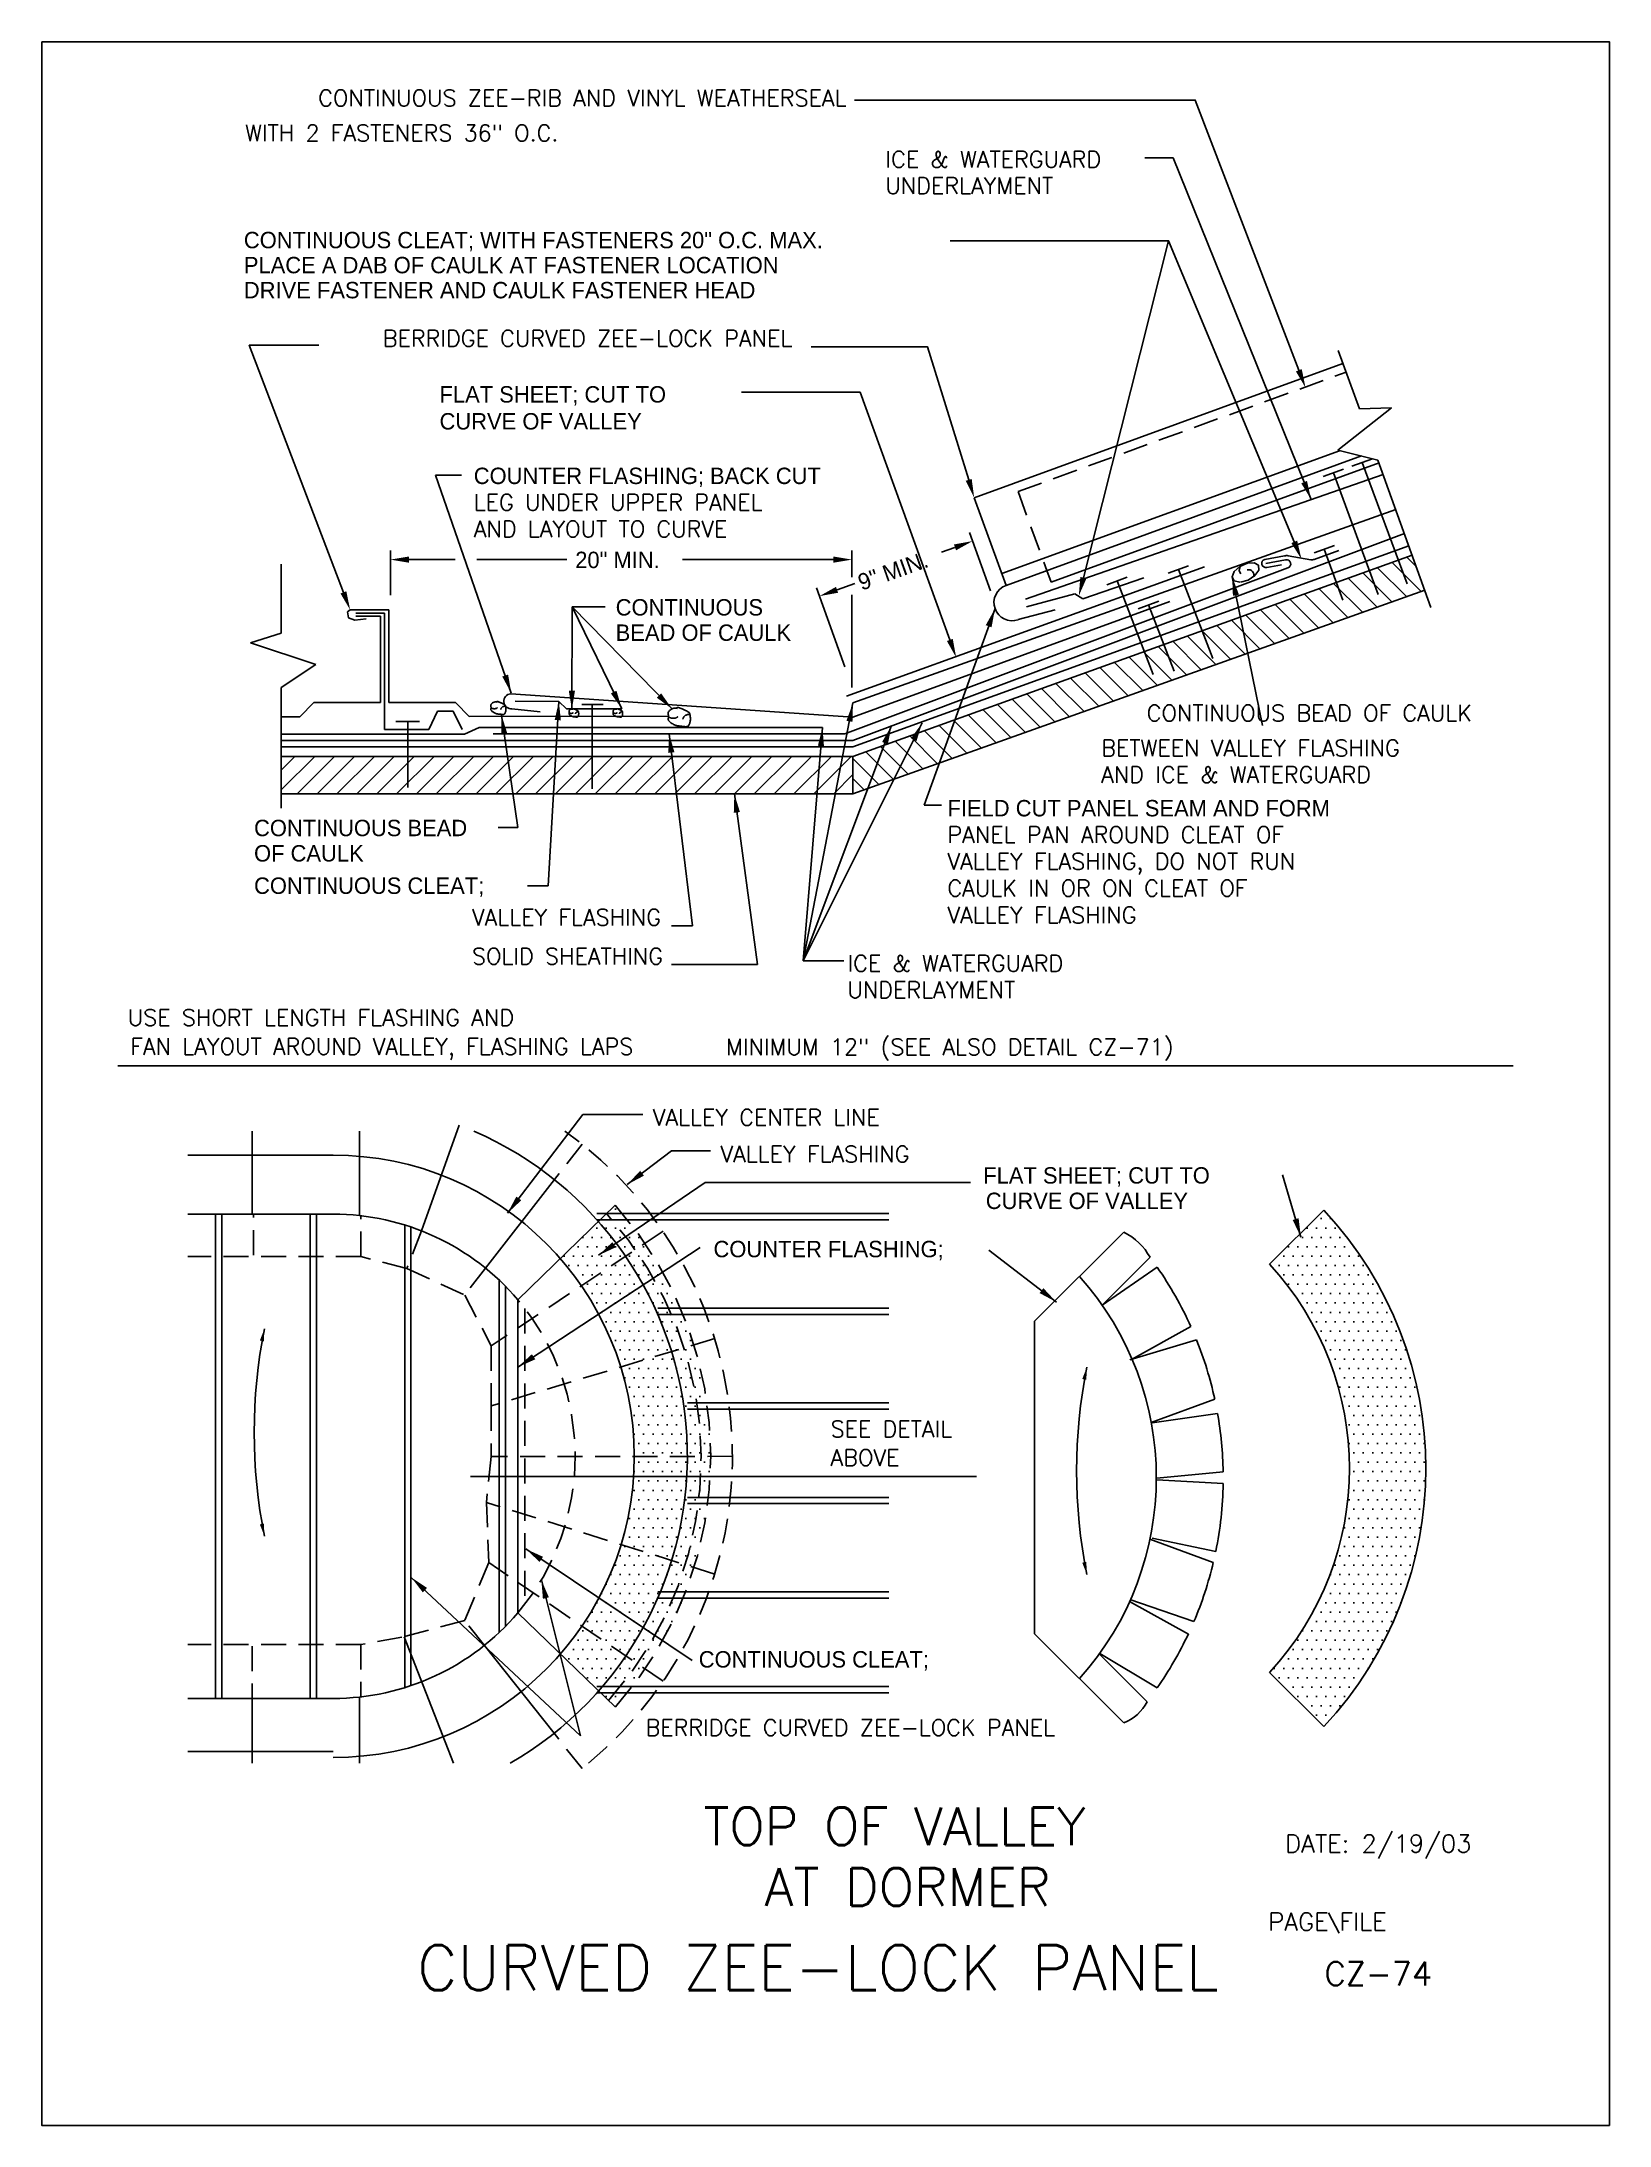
# Model space of a CAD drawing. Extents: x 1.8 to 33.1, y 1.9 to 43.6.
import ezdxf
from ezdxf.enums import TextEntityAlignment as Align

# ---------------------------------------------------------------- set-up
doc = ezdxf.new("R2010")
doc.units = 0
doc.header["$MEASUREMENT"] = 0
doc.linetypes.add('HIDDENX2', pattern=[0.75, 0.5, -0.25])
doc.layers.get('0').update_dxf_attribs({"linetype": 'CONTINUOUS'})
doc.layers.get('DEFPOINTS').update_dxf_attribs({"linetype": 'CONTINUOUS'})
for name, color, linetype in [('BORDER', 7, 'CONTINUOUS'), ('CMP-FLSH', 7, 'CONTINUOUS'), ('DIM-TXT', 7, 'CONTINUOUS'), ('STRCTR', 7, 'CONTINUOUS')]:
    doc.layers.add(name, color=color, linetype=linetype)
doc.styles.add('ROMANS', font='romans', dxfattribs={"height": 0.375})
doc.dimstyles.get("Standard").update_dxf_attribs({"dimtxt": 0.18, "dimasz": 0.18, "dimexe": 0.18, "dimexo": 0.0625, "dimgap": 0.09, "dimtad": 0, "dimtih": 1, "dimtoh": 1, "dimdec": 4, "dimzin": 0, "dimtxsty": 'STANDARD', "dimcen": 0.09, "dimazin": 3, "dimtfac": 1, "dimtdec": 4, "dimtofl": 0, "dimtmove": 0, "dimatfit": 3, "dimtolj": 1, "dimtzin": 0})

msp = doc.modelspace()

# ---------------------------------------------------------------- hatches: boundary and pattern name
h = msp.add_hatch()
h.set_pattern_fill('ANSI31', color=4, scale=2.25, angle=90, style=0)
h.set_pattern_definition([(135, (0.8584, 0.27797), (-0.1988738, -0.1988738), [])])
h.paths.add_polyline_path([(20.089, 30.07), (19.838, 29.338), (20.159, 29.338), (29.446, 32.646), (29.195, 33.344)])
h.paths.add_polyline_path([(18.001, 29.319), (18.001, 28.569), (20.159, 29.338), (19.838, 29.338), (20.089, 30.07)])
h = msp.add_hatch()
h.set_pattern_fill('ANSI31', color=4, scale=2.25, style=0)
h.set_pattern_definition([(45, (0.8584, 0.27797), (-0.1988738, 0.1988738), [])])
h.paths.add_polyline_path([(18.001, 28.569), (18.001, 29.319), (9.087, 29.319), (9.087, 28.569)])
h.paths.add_polyline_path([(9.087, 28.569), (9.087, 29.319), (6.556, 29.319), (6.556, 28.569)])
at = {"linetype": 'HIDDENX2'}
h = msp.add_hatch(dxfattribs=at)
h.set_pattern_fill('DOTS', color=3, scale=3, style=0)
h.set_pattern_definition([(0, (-30.15798, -7.68254), (0.09375, 0.1875), [0, -0.1875])])
h.paths.add_polyline_path([(13.351, 17.1), (14.37, 17.407, 0.07509), (13.448, 19.314), (12.563, 18.725, -0.075325)])
h.paths.add_polyline_path([(13.623, 15.309), (14.686, 15.31, 0.07518), (14.37, 17.407), (13.351, 17.1, -0.075555)])
h.paths.add_polyline_path([(13.358, 13.544), (14.373, 13.225, 0.074747), (14.686, 15.31), (13.623, 15.309, -0.074446)])
h.paths.add_polyline_path([(14.373, 13.225), (13.358, 13.544, -0.075387), (12.575, 11.915), (13.454, 11.316, 0.075114)])
h.paths.add_polyline_path([(12.912, 10.619, 0.031159), (13.454, 11.316), (12.575, 11.915, -0.029128), (12.146, 11.359)])
h.paths.add_polyline_path([(12.142, 19.267, -0.028501), (12.563, 18.725), (13.448, 19.314, 0.031233), (12.904, 20.012)])
h.paths.add_polyline_path([(13.448, 19.314), (13.645, 19.445, 0.026193), (13.177, 20.044), (12.937, 20.044), (12.904, 20.012, -0.031233)])
h.paths.add_polyline_path([(13.645, 19.445), (13.837, 19.573, 0.019428), (13.487, 20.044), (13.177, 20.044, -0.026193)])
h.paths.add_polyline_path([(13.238, 20.339), (13.065, 20.169), (13.385, 20.169, 0.007403)])
h.paths.add_polyline_path([(14.093, 18.151), (14.368, 18.151, 0.051127), (13.645, 19.445), (13.448, 19.314, -0.046976)])
h.paths.add_polyline_path([(14.313, 18.276), (14.547, 18.276, 0.049019), (13.837, 19.573), (13.645, 19.445, -0.046413)])
h.paths.add_polyline_path([(14.368, 18.151), (14.093, 18.151, -0.028015), (14.37, 17.407), (14.619, 17.482, 0.024594)])
h.paths.add_polyline_path([(14.599, 18.151), (14.368, 18.151, -0.024594), (14.619, 17.482), (14.817, 17.541, 0.021413)])
h.paths.add_polyline_path([(14.619, 17.482), (14.37, 17.407, -0.07518), (14.686, 15.31), (14.962, 15.31, 0.076071)])
h.paths.add_polyline_path([(14.817, 17.541), (14.619, 17.482, -0.038906), (14.877, 16.383), (15.077, 16.383, 0.039347)])
h.paths.add_polyline_path([(15.094, 16.258), (14.895, 16.258, -0.032704), (14.962, 15.31), (15.153, 15.31, 0.03142)])
h.paths.add_polyline_path([(14.962, 15.31), (14.686, 15.31, -0.074747), (14.373, 13.225), (14.643, 13.14, 0.075893)])
h.paths.add_polyline_path([(15.153, 15.31), (14.962, 15.31, -0.028307), (14.92, 14.489), (15.108, 14.489, 0.027225)])
h.paths.add_polyline_path([(15.094, 14.364), (14.906, 14.364, -0.043145), (14.643, 13.14), (14.818, 13.085, 0.043358)])
h.paths.add_polyline_path([(14.146, 12.596), (14.451, 12.596, 0.019858), (14.643, 13.14), (14.373, 13.225, -0.023592)])
h.paths.add_polyline_path([(14.451, 12.596), (14.649, 12.596, 0.017133), (14.818, 13.085), (14.643, 13.14, -0.019858)])
h.paths.add_polyline_path([(14.401, 12.471), (14.093, 12.471, -0.04663), (13.454, 11.316), (13.685, 11.158, 0.05156)])
h.paths.add_polyline_path([(13.685, 11.158), (13.84, 11.053, 0.053352), (14.599, 12.471), (14.401, 12.471, -0.05156)])
h.paths.add_polyline_path([(12.985, 10.702), (13.345, 10.702, 0.019569), (13.685, 11.158), (13.454, 11.316, -0.02725)])
h.paths.add_polyline_path([(13.84, 11.053), (13.685, 11.158, -0.019569), (13.345, 10.702), (13.586, 10.702, 0.014324)])
h.paths.add_polyline_path([(13.111, 10.427), (13.248, 10.294, 0.012277), (13.487, 10.577), (13.242, 10.577, -0.006876)])
h.paths.add_polyline_path([(12.955, 10.577), (13.111, 10.427, 0.006876), (13.242, 10.577)])
h = msp.add_hatch(dxfattribs=at)
h.set_pattern_fill('DOTS', color=3, scale=3, style=0)
h.set_pattern_definition([(0, (-27.18999, -7.68254), (0.09375, 0.1875), [0, -0.1875])])
h.paths.add_polyline_path([(27.426, 20.237), (26.34, 19.156, -0.390691), (26.34, 10.983), (27.426, 9.903, 0.395172)])

# ---------------------------------------------------------------- linework, layer by layer
at = {"color": 3, "linetype": 'CONTINUOUS'}
for p, q in [((18.145, 36.606), (15.772, 36.606)), ((19.939, 31.649), (18.145, 36.606)), ((12.377, 32.313), (13.037, 32.313)), ((22.987, 18.335), (23.947, 19.294)), ((22.987, 18.335), (24.091, 19.094)), ((23.541, 17.239), (24.876, 17.643)), ((23.578, 17.25), (24.763, 17.907)), ((23.97, 15.99), (25.242, 16.458)), ((23.991, 15.98), (25.299, 16.17)), ((10.343, 14.907), (20.474, 14.907)), ((24.081, 14.872), (25.411, 14.999)), ((24.081, 14.842), (25.411, 14.767)), ((23.945, 13.654), (25.214, 13.187)), ((23.991, 13.673), (25.263, 13.409)), ((23.539, 12.407), (24.714, 11.755)), ((23.541, 12.445), (24.825, 12.002)), ((22.931, 11.356), (23.889, 10.399)), ((22.941, 11.366), (24.092, 10.677))]:
    msp.add_line(p, q, dxfattribs=at)
at = {"color": 3, "linetype": 'BYBLOCK'}
for p, q in [((20.753, 32.634), (20.335, 33.798)), ((8.74, 32.543), (8.74, 33.437)), ((17.981, 32.906), (17.981, 33.437)), ((20.043, 33.501), (19.776, 33.406)), ((9.115, 33.257), (10.036, 33.257)), ((9.96, 33.257), (10.014, 33.257)), ((10.469, 33.257), (12.275, 33.257)), ((10.469, 33.257), (10.579, 33.257)), ((17.606, 33.257), (14.587, 33.257)), ((17.838, 31.11), (17.268, 32.695)), ((17.682, 32.652), (18.036, 32.78)), ((17.981, 30.697), (17.981, 32.552))]:
    msp.add_line(p, q, dxfattribs=at)
at = {"color": 1}
for p, q in [((17.841, 29.768), (26.704, 33.091)), ((22.442, 32.569), (22.601, 32.472)), ((22.601, 32.472), (23.825, 32.894)), ((10.798, 29.768), (17.841, 29.768)), ((7.595, 20.157), (4.687, 20.157)), ((5.24, 20.157), (5.24, 10.465)), ((5.365, 20.157), (5.365, 10.465)), ((7.134, 20.157), (7.134, 10.465)), ((7.259, 20.157), (7.259, 10.465)), ((18.718, 20.169), (12.875, 20.169)), ((18.718, 20.044), (12.875, 20.044)), ((9.027, 19.94), (9.027, 10.682)), ((9.152, 19.9), (9.152, 10.722)), ((10.92, 18.835), (10.92, 11.786)), ((11.045, 18.713), (11.045, 11.909)), ((18.718, 18.276), (14.093, 18.276)), ((18.718, 18.151), (14.093, 18.151)), ((18.718, 16.383), (14.686, 16.383)), ((18.718, 16.258), (14.686, 16.258)), ((18.718, 14.489), (14.686, 14.489)), ((18.718, 14.364), (14.686, 14.364)), ((18.718, 12.596), (14.093, 12.596)), ((18.718, 12.471), (14.093, 12.471)), ((9.014, 11.701), (10.006, 9.168)), ((7.595, 10.465), (4.687, 10.465)), ((18.718, 10.702), (12.875, 10.702)), ((18.718, 10.577), (12.875, 10.577))]:
    msp.add_line(p, q, dxfattribs=at)
at = {"color": 1, "linetype": 'CONTINUOUS'}
for p, q in [((12.114, 30.42), (12.264, 30.269)), ((10.119, 21.938), (9.365, 19.822)), ((12.025, 20.848), (10.646, 19.075)), ((11.295, 18.44), (13.238, 20.339)), ((26.34, 19.156), (27.426, 20.237)), ((21.636, 18.018), (23.424, 19.798)), ((11.295, 18.44), (11.295, 12.182)), ((21.636, 18.018), (21.636, 11.76)), ((21.636, 18.018), (21.636, 11.76)), ((11.295, 12.182), (13.248, 10.294)), ((21.636, 11.76), (23.424, 9.979)), ((12.018, 9.768), (10.624, 11.528)), ((26.34, 10.983), (27.426, 9.903))]:
    msp.add_line(p, q, dxfattribs=at)
at = {"color": 6}
msp.add_line((10.223, 29.764), (10.519, 29.9), dxfattribs=at)
at = {"color": 4}
for p, q in [((5.976, 21.82), (5.976, 20.157)), ((8.125, 21.82), (8.125, 20.128)), ((7.595, 21.339), (4.687, 21.339)), ((5.976, 10.465), (5.976, 9.168)), ((8.125, 10.494), (8.125, 9.168)), ((7.595, 9.401), (4.687, 9.401))]:
    msp.add_line(p, q, dxfattribs=at)
at = {"color": 9, "linetype": 'HIDDENX2'}
for p, q in [((12.579, 21.56), (12.025, 20.848)), ((6.003, 19.338), (6.003, 20.157)), ((8.152, 19.309), (8.152, 20.125)), ((9.365, 19.822), (9.069, 19.068)), ((14.199, 19.814), (10.759, 17.524)), ((8.152, 19.309), (4.687, 19.309)), ((9.069, 19.068), (8.152, 19.309)), ((9.069, 19.068), (10.228, 18.537)), ((10.646, 19.075), (10.228, 18.537)), ((10.228, 18.537), (10.759, 17.524)), ((11.432, 18.27), (11.432, 12.352)), ((15.233, 17.667), (10.759, 16.319)), ((10.759, 17.524), (10.759, 16.319)), ((10.759, 16.319), (10.759, 15.306)), ((10.759, 15.306), (10.663, 14.39)), ((15.588, 15.311), (10.759, 15.306)), ((15.233, 12.955), (10.663, 14.39)), ((10.663, 14.39), (10.711, 13.185)), ((10.711, 13.185), (10.228, 12.027)), ((14.199, 10.808), (10.711, 13.185)), ((8.973, 11.69), (8.152, 11.545)), ((10.228, 12.027), (8.973, 11.69)), ((10.624, 11.528), (10.228, 12.027)), ((8.152, 11.545), (4.687, 11.545)), ((5.976, 11.513), (5.976, 10.465)), ((8.152, 11.545), (8.152, 10.497)), ((12.579, 9.061), (12.018, 9.768))]:
    msp.add_line(p, q, dxfattribs=at)
msp.add_lwpolyline([(1.761, 43.622), (33.141, 43.622), (33.141, 1.922), (1.761, 1.922)], close=True)
at = {"color": 3, "linetype": 'CONTINUOUS'}
for points in [[(26.926, 37.047), (24.852, 42.455), (18.032, 42.455)], [(26.834, 33.612), (24.32, 39.637), (19.945, 39.637)], [(22.613, 32.894), (24.32, 39.637)], [(7.801, 32.601), (5.917, 37.548), (7.307, 37.548)], [(20.317, 34.853), (19.495, 37.513), (17.162, 37.513)]]:
    msp.add_lwpolyline(points, dxfattribs=at)
at = {"color": 1}
for radius, start, end in [(7.091, 299.9758, 66.612), (4.846, 40.217, 90), (4.846, 270, 319.783)]:
    msp.add_arc((7.595, 15.311), radius, start, end, dxfattribs=at)
at = {"color": 9, "linetype": 'HIDDENX2'}
for centre, radius, start, end in [((7.595, 15.311), 7.993, 309.7816, 54.5151), ((7.695, 15.273), 7.267, 318.1749, 42.3604), ((7.595, 15.311), 7.558, 318.4116, 41.6976), ((7.595, 15.311), 4.846, 319.783, 40.217)]:
    msp.add_arc(centre, radius, start, end, dxfattribs=at)
at = {"color": 4}
for centre, start, end in [((7.595, 15.311), 270, 90), ((18.045, 14.885), 318.1642, 41.891), ((21.909, 15.07), 317.3188, 42.6794)]:
    msp.add_arc(centre, 6.028, start, end, dxfattribs=at)
at = {"color": 3, "linetype": 'CONTINUOUS'}
for centre, radius, start, end in [((21.909, 15.07), 7.558, 316.8742, 43.1244), ((22.875, 18.705), 1.223, 28.758, 63.3043), ((18.045, 14.885), 7.367, 24.2231, 34.8477), ((16.642, 15.789), 10.627, 168.7368, 191.2632), ((18.045, 14.885), 7.367, 12.335, 21.9902), ((33.105, 15.02), 10.627, 168.7368, 191.2632), ((18.045, 14.885), 7.367, 0.8928, 10.0497), ((18.045, 14.885), 7.367, 348.4436, 359.0818), ((18.045, 14.885), 7.367, 336.9668, 346.6789), ((18.045, 14.885), 7.367, 325.1685, 334.8631), ((23.103, 10.803), 0.884, 291.3186, 332.834)]:
    msp.add_arc(centre, radius, start, end, dxfattribs=at)
for points in [[(26.984, 37.069), (27.06, 36.696), (26.867, 37.024)], [(20.377, 34.871), (20.428, 34.494), (20.257, 34.834)], [(26.892, 33.636), (26.978, 33.266), (26.776, 33.588)], [(7.86, 32.623), (7.935, 32.251), (7.743, 32.579)], [(22.674, 32.879), (22.521, 32.531), (22.552, 32.91)], [(19.998, 31.67), (20.067, 31.296), (19.881, 31.628)], [(6.128, 17.628), (6.22, 17.864), (6.209, 17.611)], [(22.591, 16.86), (22.683, 17.096), (22.672, 16.843)], [(6.209, 13.966), (6.22, 13.713), (6.128, 13.949)], [(22.672, 13.198), (22.683, 12.945), (22.591, 13.181)]]:
    msp.add_solid(points, dxfattribs=at)
at = {"color": 3, "linetype": 'BYBLOCK'}
for points in [[(20.022, 33.56), (20.064, 33.443), (20.396, 33.628)], [(9.115, 33.319), (9.115, 33.194), (8.74, 33.257)], [(17.606, 33.319), (17.606, 33.194), (17.981, 33.257)], [(17.66, 32.711), (17.703, 32.594), (17.329, 32.526)]]:
    msp.add_solid(points, dxfattribs=at)
at = {"layer": 'BORDER', "color": 5, "linetype": 'CONTINUOUS'}
msp.add_line((3.282, 23.127), (31.216, 23.127), dxfattribs=at)
at = {"layer": 'CMP-FLSH', "color": 1, "linetype": 'CONTINUOUS'}
for p, q in [((20.428, 34.494), (27.808, 37.18)), ((20.98, 32.976), (27.742, 35.437)), ((21.066, 32.741), (28.18, 35.331)), ((21.967, 32.803), (28.531, 35.192)), ((20.428, 34.494), (21.066, 32.741)), ((27.233, 33.26), (27.725, 33.44)), ((17.872, 30.527), (25.035, 33.115)), ((21.881, 33.038), (21.967, 32.803)), ((26.242, 33.261), (26.64, 33.331)), ((26.264, 33.181), (26.661, 33.251)), ((26.285, 33.101), (26.581, 33.153)), ((27.169, 33.255), (26.711, 33.335)), ((22.442, 32.569), (21.476, 32.31)), ((8.708, 32.251), (7.935, 32.251)), ((8.624, 32.188), (8.052, 32.188)), ((8.544, 32.123), (8.052, 32.123)), ((8.544, 30.394), (8.544, 32.123)), ((8.624, 32.188), (8.624, 29.86)), ((8.708, 30.394), (8.708, 32.251)), ((18.001, 30.102), (24.346, 32.421)), ((22.048, 32.253), (21.309, 32.055)), ((8.031, 32.048), (8.257, 32.071)), ((11.149, 30.571), (18.001, 30.102)), ((6.927, 30.113), (6.573, 30.113)), ((7.209, 30.394), (6.927, 30.113)), ((8.544, 30.394), (7.209, 30.394)), ((8.708, 30.394), (10.044, 30.394)), ((9.511, 29.86), (9.686, 30.226)), ((10, 30.226), (9.686, 30.226)), ((10.175, 29.86), (10, 30.226)), ((10.044, 30.394), (10.325, 30.113)), ((10.314, 30.124), (14.317, 30.115)), ((11.175, 30.27), (11.736, 30.209)), ((11.238, 30.421), (12.114, 30.42)), ((12.264, 30.269), (13.375, 30.269)), ((8.624, 29.86), (9.511, 29.86))]:
    msp.add_line(p, q, dxfattribs=at)
at = {"layer": 'CMP-FLSH', "color": 9, "linetype": 'HIDDENX2'}
for q in [(27.871, 37.008), (21.881, 33.038)]:
    msp.add_line((21.306, 34.618), q, dxfattribs=at)
at = {"layer": 'CMP-FLSH', "color": 6, "linetype": 'CONTINUOUS'}
for p, q in [((27.411, 34.918), (27.822, 35.067)), ((27.987, 35.128), (28.398, 35.277)), ((28.193, 35.202), (29.092, 32.77)), ((21.454, 32.463), (28.617, 34.958)), ((27.617, 34.993), (28.516, 32.56)), ((18.001, 30.388), (28.867, 34.258)), ((18.001, 29.636), (29.038, 33.782)), ((18.001, 29.509), (29.128, 33.531)), ((27.231, 33.393), (27.642, 33.542)), ((27.436, 33.468), (27.808, 32.447)), ((24.308, 32.985), (24.719, 33.134)), ((24.514, 33.06), (25.201, 31.28)), ((23.08, 32.754), (23.491, 32.904)), ((23.286, 32.829), (24.008, 30.959)), ((23.71, 32.275), (24.121, 32.425)), ((23.916, 32.35), (24.427, 31.025)), ((12.574, 30.356), (13.002, 30.356)), ((12.78, 30.356), (12.78, 28.672)), ((18.001, 29.636), (6.556, 29.636)), ((10.223, 29.764), (6.573, 29.764)), ((8.848, 30.017), (9.326, 30.017)), ((9.087, 30.017), (9.087, 28.695)), ((17.39, 29.9), (10.519, 29.9)), ((18.001, 29.509), (6.556, 29.509))]:
    msp.add_line(p, q, dxfattribs=at)
at = {"layer": 'CMP-FLSH', "color": 6, "linetype": 'CONTINUOUS', "flags": 128}
msp.add_lwpolyline([(25.761, 32.807), (25.91, 32.848), (26.044, 32.938), (26.122, 33.047), (26.117, 33.143), (26.033, 33.195), (25.896, 33.186), (25.747, 33.121), (25.634, 33.018), (25.592, 32.911), (25.633, 32.832), (25.746, 32.806)], dxfattribs=at)
at = {"layer": 'CMP-FLSH', "color": 1, "linetype": 'CONTINUOUS'}
msp.add_polyline3d([(7.935, 32.251, 0), (7.884, 32.209, 0), (7.905, 32.091, 0), (8.031, 32.048, 0)], dxfattribs=at)
at = {"layer": 'CMP-FLSH', "color": 6, "linetype": 'CONTINUOUS'}
for points in [[(10.877, 30.405, 0), (10.872, 30.407, 0), (10.866, 30.408, 0), (10.859, 30.408, 0), (10.852, 30.409, 0), (10.845, 30.409, 0), (10.838, 30.408, 0), (10.831, 30.408, 0), (10.825, 30.407, 0), (10.82, 30.405, 0), (10.813, 30.403, 0), (10.805, 30.399, 0), (10.797, 30.394, 0), (10.788, 30.388, 0), (10.78, 30.382, 0), (10.773, 30.376, 0), (10.766, 30.369, 0), (10.761, 30.363, 0), (10.757, 30.357, 0), (10.755, 30.351, 0), (10.754, 30.345, 0), (10.754, 30.337, 0), (10.754, 30.329, 0), (10.754, 30.321, 0), (10.755, 30.313, 0), (10.756, 30.305, 0), (10.756, 30.298, 0), (10.757, 30.292, 0), (10.756, 30.288, 0), (10.756, 30.282, 0), (10.755, 30.276, 0), (10.755, 30.27, 0), (10.754, 30.264, 0), (10.754, 30.258, 0), (10.754, 30.253, 0), (10.755, 30.248, 0), (10.757, 30.244, 0), (10.762, 30.235, 0), (10.77, 30.227, 0), (10.78, 30.218, 0), (10.791, 30.21, 0), (10.802, 30.202, 0), (10.814, 30.195, 0), (10.826, 30.188, 0), (10.836, 30.183, 0), (10.846, 30.179, 0), (10.854, 30.176, 0), (10.864, 30.173, 0), (10.875, 30.171, 0), (10.886, 30.169, 0), (10.898, 30.167, 0), (10.91, 30.166, 0), (10.921, 30.164, 0), (10.931, 30.163, 0), (10.94, 30.163, 0), (10.947, 30.162, 0), (10.956, 30.161, 0), (10.965, 30.16, 0), (10.975, 30.159, 0), (10.985, 30.158, 0), (10.995, 30.158, 0), (11.004, 30.158, 0), (11.012, 30.16, 0), (11.019, 30.163, 0), (11.024, 30.167, 0), (11.028, 30.173, 0), (11.033, 30.18, 0), (11.037, 30.188, 0), (11.041, 30.196, 0), (11.044, 30.205, 0), (11.047, 30.213, 0), (11.049, 30.221, 0), (11.05, 30.227, 0), (11.052, 30.238, 0), (11.053, 30.25, 0), (11.053, 30.264, 0), (11.053, 30.278, 0), (11.052, 30.293, 0), (11.05, 30.307, 0), (11.048, 30.32, 0), (11.044, 30.331, 0), (11.04, 30.341, 0), (11.034, 30.347, 0), (11.027, 30.354, 0), (11.019, 30.36, 0), (11.009, 30.366, 0), (10.999, 30.372, 0), (10.988, 30.377, 0), (10.978, 30.382, 0), (10.969, 30.386, 0), (10.961, 30.389, 0), (10.952, 30.393, 0), (10.941, 30.397, 0), (10.929, 30.402, 0), (10.917, 30.407, 0), (10.904, 30.411, 0), (10.892, 30.414, 0), (10.88, 30.415, 0), (10.871, 30.414, 0), (10.864, 30.41, 0)], [(10.757, 30.292, 0), (10.759, 30.29, 0), (10.762, 30.288, 0), (10.766, 30.286, 0), (10.77, 30.284, 0), (10.774, 30.282, 0), (10.778, 30.28, 0), (10.781, 30.278, 0), (10.785, 30.277, 0), (10.788, 30.276, 0), (10.794, 30.275, 0), (10.801, 30.274, 0), (10.809, 30.273, 0), (10.818, 30.273, 0), (10.827, 30.273, 0), (10.835, 30.273, 0), (10.843, 30.274, 0), (10.85, 30.275, 0), (10.856, 30.276, 0), (10.859, 30.277, 0), (10.863, 30.279, 0), (10.866, 30.281, 0), (10.87, 30.283, 0), (10.874, 30.286, 0), (10.877, 30.288, 0), (10.88, 30.29, 0), (10.882, 30.292, 0), (10.882, 30.292, 0)], [(11.055, 30.324, 0), (11.048, 30.325, 0), (11.04, 30.325, 0), (11.031, 30.324, 0), (11.022, 30.323, 0), (11.013, 30.32, 0), (11.004, 30.318, 0), (10.995, 30.315, 0), (10.988, 30.312, 0), (10.982, 30.308, 0), (10.978, 30.305, 0), (10.974, 30.3, 0), (10.969, 30.295, 0), (10.965, 30.289, 0), (10.961, 30.283, 0), (10.958, 30.277, 0), (10.955, 30.27, 0), (10.952, 30.265, 0), (10.951, 30.26, 0)], [(12.397, 30.265, 0), (12.394, 30.266, 0), (12.39, 30.266, 0), (12.386, 30.267, 0), (12.381, 30.267, 0), (12.377, 30.267, 0), (12.372, 30.267, 0), (12.368, 30.266, 0), (12.364, 30.266, 0), (12.36, 30.265, 0), (12.356, 30.263, 0), (12.351, 30.261, 0), (12.346, 30.258, 0), (12.341, 30.254, 0), (12.335, 30.25, 0), (12.33, 30.246, 0), (12.326, 30.242, 0), (12.323, 30.238, 0), (12.32, 30.234, 0), (12.319, 30.23, 0), (12.318, 30.226, 0), (12.318, 30.221, 0), (12.318, 30.216, 0), (12.319, 30.211, 0), (12.319, 30.206, 0), (12.32, 30.201, 0), (12.32, 30.196, 0), (12.32, 30.192, 0), (12.32, 30.189, 0), (12.32, 30.186, 0), (12.319, 30.182, 0), (12.319, 30.178, 0), (12.319, 30.175, 0), (12.319, 30.171, 0), (12.319, 30.167, 0), (12.319, 30.164, 0), (12.32, 30.161, 0), (12.324, 30.156, 0), (12.329, 30.15, 0), (12.335, 30.145, 0), (12.342, 30.14, 0), (12.349, 30.135, 0), (12.357, 30.13, 0), (12.364, 30.126, 0), (12.371, 30.122, 0), (12.377, 30.12, 0), (12.383, 30.118, 0), (12.389, 30.116, 0), (12.396, 30.115, 0), (12.403, 30.113, 0), (12.411, 30.112, 0), (12.418, 30.111, 0), (12.426, 30.111, 0), (12.432, 30.11, 0), (12.438, 30.109, 0), (12.442, 30.109, 0), (12.448, 30.108, 0), (12.454, 30.107, 0), (12.46, 30.107, 0), (12.467, 30.106, 0), (12.473, 30.106, 0), (12.479, 30.107, 0), (12.484, 30.108, 0), (12.488, 30.109, 0), (12.491, 30.112, 0), (12.494, 30.116, 0), (12.497, 30.12, 0), (12.5, 30.125, 0), (12.502, 30.131, 0), (12.504, 30.136, 0), (12.506, 30.142, 0), (12.507, 30.147, 0), (12.508, 30.151, 0), (12.509, 30.158, 0), (12.51, 30.165, 0), (12.51, 30.174, 0), (12.51, 30.183, 0), (12.509, 30.193, 0), (12.508, 30.202, 0), (12.507, 30.21, 0), (12.504, 30.217, 0), (12.502, 30.223, 0), (12.498, 30.228, 0), (12.494, 30.232, 0), (12.488, 30.236, 0), (12.482, 30.24, 0), (12.475, 30.243, 0), (12.469, 30.247, 0), (12.462, 30.25, 0), (12.456, 30.252, 0), (12.451, 30.255, 0), (12.445, 30.257, 0), (12.439, 30.26, 0), (12.431, 30.263, 0), (12.423, 30.266, 0), (12.415, 30.269, 0), (12.407, 30.271, 0), (12.4, 30.271, 0), (12.393, 30.271, 0), (12.389, 30.268, 0)], [(12.32, 30.192, 0), (12.322, 30.191, 0), (12.324, 30.19, 0), (12.326, 30.188, 0), (12.329, 30.187, 0), (12.331, 30.186, 0), (12.334, 30.184, 0), (12.336, 30.183, 0), (12.338, 30.183, 0), (12.34, 30.182, 0), (12.344, 30.181, 0), (12.349, 30.181, 0), (12.354, 30.18, 0), (12.359, 30.18, 0), (12.365, 30.18, 0), (12.37, 30.18, 0), (12.375, 30.18, 0), (12.38, 30.181, 0), (12.384, 30.182, 0), (12.386, 30.183, 0), (12.388, 30.184, 0), (12.39, 30.185, 0), (12.393, 30.187, 0), (12.395, 30.188, 0), (12.397, 30.19, 0), (12.399, 30.191, 0), (12.4, 30.192, 0), (12.401, 30.192, 0)], [(12.512, 30.213, 0), (12.507, 30.213, 0), (12.502, 30.213, 0), (12.496, 30.213, 0), (12.49, 30.212, 0), (12.484, 30.211, 0), (12.479, 30.209, 0), (12.473, 30.207, 0), (12.468, 30.205, 0), (12.465, 30.203, 0), (12.462, 30.201, 0), (12.459, 30.198, 0), (12.457, 30.194, 0), (12.454, 30.19, 0), (12.451, 30.186, 0), (12.449, 30.182, 0), (12.447, 30.179, 0), (12.446, 30.175, 0), (12.444, 30.172, 0)], [(13.277, 30.265, 0), (13.274, 30.266, 0), (13.27, 30.266, 0), (13.265, 30.267, 0), (13.261, 30.267, 0), (13.256, 30.267, 0), (13.251, 30.267, 0), (13.247, 30.266, 0), (13.243, 30.266, 0), (13.24, 30.265, 0), (13.236, 30.263, 0), (13.231, 30.261, 0), (13.225, 30.258, 0), (13.22, 30.254, 0), (13.215, 30.25, 0), (13.21, 30.246, 0), (13.206, 30.242, 0), (13.202, 30.238, 0), (13.2, 30.234, 0), (13.198, 30.23, 0), (13.198, 30.226, 0), (13.198, 30.221, 0), (13.198, 30.216, 0), (13.198, 30.211, 0), (13.199, 30.206, 0), (13.199, 30.201, 0), (13.199, 30.196, 0), (13.2, 30.192, 0), (13.2, 30.189, 0), (13.199, 30.186, 0), (13.199, 30.182, 0), (13.198, 30.178, 0), (13.198, 30.175, 0), (13.198, 30.171, 0), (13.198, 30.167, 0), (13.199, 30.164, 0), (13.2, 30.161, 0), (13.203, 30.156, 0), (13.208, 30.15, 0), (13.214, 30.145, 0), (13.221, 30.14, 0), (13.229, 30.135, 0), (13.236, 30.13, 0), (13.244, 30.126, 0), (13.251, 30.122, 0), (13.257, 30.12, 0), (13.262, 30.118, 0), (13.268, 30.116, 0), (13.275, 30.115, 0), (13.283, 30.113, 0), (13.29, 30.112, 0), (13.298, 30.111, 0), (13.305, 30.111, 0), (13.312, 30.11, 0), (13.317, 30.109, 0), (13.322, 30.109, 0), (13.327, 30.108, 0), (13.333, 30.107, 0), (13.34, 30.107, 0), (13.346, 30.106, 0), (13.353, 30.106, 0), (13.358, 30.107, 0), (13.363, 30.108, 0), (13.368, 30.109, 0), (13.371, 30.112, 0), (13.374, 30.116, 0), (13.377, 30.12, 0), (13.379, 30.125, 0), (13.382, 30.131, 0), (13.384, 30.136, 0), (13.385, 30.142, 0), (13.387, 30.147, 0), (13.388, 30.151, 0), (13.389, 30.158, 0), (13.389, 30.165, 0), (13.39, 30.174, 0), (13.389, 30.183, 0), (13.389, 30.193, 0), (13.388, 30.202, 0), (13.386, 30.21, 0), (13.384, 30.217, 0), (13.381, 30.223, 0), (13.378, 30.228, 0), (13.373, 30.232, 0), (13.368, 30.236, 0), (13.361, 30.24, 0), (13.355, 30.243, 0), (13.348, 30.247, 0), (13.342, 30.25, 0), (13.336, 30.252, 0), (13.331, 30.255, 0), (13.325, 30.257, 0), (13.318, 30.26, 0), (13.31, 30.263, 0), (13.302, 30.266, 0), (13.294, 30.269, 0), (13.286, 30.271, 0), (13.279, 30.271, 0), (13.273, 30.271, 0), (13.268, 30.268, 0)], [(13.2, 30.192, 0), (13.201, 30.191, 0), (13.203, 30.19, 0), (13.206, 30.188, 0), (13.208, 30.187, 0), (13.211, 30.186, 0), (13.213, 30.184, 0), (13.216, 30.183, 0), (13.218, 30.183, 0), (13.22, 30.182, 0), (13.224, 30.181, 0), (13.228, 30.181, 0), (13.233, 30.18, 0), (13.239, 30.18, 0), (13.244, 30.18, 0), (13.25, 30.18, 0), (13.255, 30.18, 0), (13.26, 30.181, 0), (13.263, 30.182, 0), (13.265, 30.183, 0), (13.267, 30.184, 0), (13.27, 30.185, 0), (13.272, 30.187, 0), (13.275, 30.188, 0), (13.277, 30.19, 0), (13.279, 30.191, 0), (13.28, 30.192, 0), (13.28, 30.192, 0)], [(13.391, 30.213, 0), (13.387, 30.213, 0), (13.381, 30.213, 0), (13.376, 30.213, 0), (13.37, 30.212, 0), (13.364, 30.211, 0), (13.358, 30.209, 0), (13.353, 30.207, 0), (13.348, 30.205, 0), (13.344, 30.203, 0), (13.341, 30.201, 0), (13.339, 30.198, 0), (13.336, 30.194, 0), (13.333, 30.19, 0), (13.331, 30.186, 0), (13.329, 30.182, 0), (13.327, 30.179, 0), (13.325, 30.175, 0), (13.324, 30.172, 0)], [(14.486, 30.28, 0), (14.478, 30.282, 0), (14.469, 30.284, 0), (14.459, 30.285, 0), (14.448, 30.285, 0), (14.437, 30.285, 0), (14.427, 30.285, 0), (14.417, 30.284, 0), (14.408, 30.282, 0), (14.4, 30.28, 0), (14.39, 30.276, 0), (14.379, 30.27, 0), (14.366, 30.263, 0), (14.354, 30.255, 0), (14.342, 30.246, 0), (14.331, 30.237, 0), (14.321, 30.227, 0), (14.313, 30.217, 0), (14.307, 30.208, 0), (14.304, 30.2, 0), (14.303, 30.19, 0), (14.302, 30.179, 0), (14.303, 30.167, 0), (14.303, 30.155, 0), (14.305, 30.143, 0), (14.306, 30.132, 0), (14.307, 30.121, 0), (14.307, 30.112, 0), (14.307, 30.106, 0), (14.306, 30.098, 0), (14.305, 30.089, 0), (14.304, 30.08, 0), (14.303, 30.071, 0), (14.303, 30.062, 0), (14.304, 30.054, 0), (14.305, 30.046, 0), (14.307, 30.04, 0), (14.315, 30.028, 0), (14.327, 30.015, 0), (14.341, 30.003, 0), (14.357, 29.991, 0), (14.375, 29.979, 0), (14.392, 29.968, 0), (14.409, 29.959, 0), (14.425, 29.951, 0), (14.439, 29.944, 0), (14.451, 29.94, 0), (14.466, 29.936, 0), (14.482, 29.933, 0), (14.499, 29.93, 0), (14.517, 29.927, 0), (14.534, 29.925, 0), (14.551, 29.923, 0), (14.566, 29.922, 0), (14.579, 29.92, 0), (14.59, 29.919, 0), (14.603, 29.918, 0), (14.617, 29.916, 0), (14.631, 29.914, 0), (14.646, 29.913, 0), (14.661, 29.913, 0), (14.674, 29.914, 0), (14.686, 29.916, 0), (14.696, 29.92, 0), (14.703, 29.926, 0), (14.71, 29.935, 0), (14.717, 29.946, 0), (14.723, 29.958, 0), (14.728, 29.97, 0), (14.733, 29.983, 0), (14.737, 29.995, 0), (14.74, 30.007, 0), (14.742, 30.016, 0), (14.744, 30.032, 0), (14.746, 30.05, 0), (14.746, 30.07, 0), (14.746, 30.092, 0), (14.745, 30.113, 0), (14.742, 30.134, 0), (14.738, 30.153, 0), (14.733, 30.17, 0), (14.727, 30.184, 0), (14.719, 30.194, 0), (14.708, 30.204, 0), (14.695, 30.213, 0), (14.681, 30.222, 0), (14.666, 30.231, 0), (14.65, 30.238, 0), (14.635, 30.245, 0), (14.622, 30.251, 0), (14.61, 30.256, 0), (14.597, 30.262, 0), (14.581, 30.269, 0), (14.563, 30.276, 0), (14.544, 30.283, 0), (14.525, 30.289, 0), (14.507, 30.294, 0), (14.491, 30.295, 0), (14.476, 30.293, 0), (14.465, 30.287, 0)], [(14.307, 30.112, 0), (14.311, 30.109, 0), (14.315, 30.106, 0), (14.321, 30.103, 0), (14.326, 30.1, 0), (14.332, 30.097, 0), (14.338, 30.094, 0), (14.344, 30.092, 0), (14.349, 30.09, 0), (14.353, 30.088, 0), (14.363, 30.087, 0), (14.373, 30.085, 0), (14.385, 30.084, 0), (14.398, 30.084, 0), (14.41, 30.084, 0), (14.423, 30.084, 0), (14.435, 30.085, 0), (14.445, 30.086, 0), (14.455, 30.088, 0), (14.459, 30.09, 0), (14.464, 30.093, 0), (14.47, 30.096, 0), (14.475, 30.1, 0), (14.481, 30.103, 0), (14.486, 30.107, 0), (14.49, 30.11, 0), (14.492, 30.112, 0), (14.493, 30.112, 0)], [(14.75, 30.16, 0), (14.74, 30.161, 0), (14.728, 30.161, 0), (14.715, 30.16, 0), (14.701, 30.158, 0), (14.687, 30.154, 0), (14.673, 30.151, 0), (14.661, 30.146, 0), (14.65, 30.141, 0), (14.641, 30.136, 0), (14.635, 30.131, 0), (14.629, 30.125, 0), (14.623, 30.117, 0), (14.616, 30.108, 0), (14.611, 30.099, 0), (14.605, 30.089, 0), (14.601, 30.08, 0), (14.597, 30.072, 0), (14.594, 30.064, 0)]]:
    msp.add_polyline3d(points, dxfattribs=at)
for centre, start, end in [((25.84, 33.051), 147.5723, 224.9524), ((25.92, 32.947), 342.2831, 104.6444)]:
    msp.add_arc(centre, 0.107, start, end, dxfattribs=at)
at = {"layer": 'CMP-FLSH', "color": 1, "linetype": 'CONTINUOUS'}
for centre, radius, start, end in [((26.264, 33.181), 0.0829, 104.9998, 284.9998), ((26.682, 33.171), 0.166, 80.1074, 104.9998), ((26.682, 33.171), 0.0829, 284.9998, 104.9998), ((27.19, 33.378), 0.125, 260.1074, 290), ((21.187, 32.398), 0.364, 109.4726, 289.4726), ((11.162, 30.421), 0.151, 94.9756, 274.9756)]:
    msp.add_arc(centre, radius, start, end, dxfattribs=at)
at = {"layer": 'DEFPOINTS', "color": 3, "linetype": 'BYBLOCK'}
for p in [(17.981, 33.257), (17.329, 32.526)]:
    msp.add_point(p, dxfattribs=at)
at = {"layer": 'DEFPOINTS', "color": 0, "linetype": 'BYBLOCK'}
for p in [(8.74, 32.481), (20.926, 32.154), (17.859, 31.051), (17.981, 29.867)]:
    msp.add_point(p, dxfattribs=at)
at = {"layer": 'STRCTR', "color": 2, "linetype": 'CONTINUOUS'}
for p, q in [((28.138, 36.272), (27.712, 37.442)), ((28.781, 36.296), (27.704, 35.447)), ((28.138, 36.272), (28.781, 36.296)), ((27.704, 35.447), (28.51, 35.25)), ((28.51, 35.25), (29.57, 32.301)), ((6.556, 31.787), (6.556, 33.164)), ((6.556, 31.787), (5.943, 31.59)), ((5.943, 31.59), (7.246, 31.16)), ((7.246, 31.16), (6.556, 30.699)), ((6.556, 30.699), (6.556, 28.281))]:
    msp.add_line(p, q, dxfattribs=at)
at = {"layer": 'STRCTR', "color": 4, "linetype": 'CONTINUOUS'}
for p, q in [((29.195, 33.344), (18.001, 29.319)), ((18.001, 28.569), (29.446, 32.646)), ((6.556, 29.319), (18.001, 29.319)), ((18.001, 29.319), (18.001, 28.569)), ((18.001, 28.569), (6.556, 28.569))]:
    msp.add_line(p, q, dxfattribs=at)

# ---------------------------------------------------------------- texts
at = {"layer": 'BORDER', "color": 3, "linetype": 'CONTINUOUS', "style": 'ROMANS'}
msp.add_text('DATE: 2/19/03', height=0.35663, dxfattribs=at).set_placement((28.517, 7.535), align=Align.MIDDLE)
msp.add_text('PAGE\\FILE', height=0.3566, dxfattribs=at).set_placement((26.314, 5.819))
at = {"layer": 'BORDER', "color": 5, "linetype": 'CONTINUOUS', "style": 'ROMANS'}
msp.add_text('CURVED ZEE-LOCK PANEL', height=0.9, dxfattribs=at).set_placement((17.299, 5.077), align=Align.MIDDLE)
at = {"layer": 'BORDER', "color": 2, "linetype": 'CONTINUOUS', "style": 'ROMANS'}
msp.add_text('CZ-74', height=0.4688, dxfattribs=at).set_placement((28.517, 4.957), align=Align.MIDDLE)
at = {"layer": 'DIM-TXT', "color": 3, "linetype": 'CONTINUOUS', "style": 'ROMANS'}
for s, p in [('CONTINUOUS ZEE-RIB AND VINYL WEATHERSEAL', (17.871, 42.331)), ('BERRIDGE CURVED ZEE-LOCK PANEL', (16.788, 37.52)), ('CONTINUOUS BEAD OF CAULK', (30.393, 30.021)), ('VALLEY FLASHING', (14.158, 25.935)), ('SOLID SHEATHING', (14.199, 25.155)), ('BERRIDGE CURVED ZEE-LOCK PANEL', (22.047, 9.719))]:
    msp.add_text(s, height=0.32812, dxfattribs=at).set_placement(p, align=Align.RIGHT)
for s, height, p in [('WITH 2 FASTENERS 36" O.C.', 0.32812, (5.833, 41.631)), ('ICE & WATERGUARD', 0.32812, (18.652, 41.104)), ('UNDERLAYMENT', 0.32812, (18.649, 40.575)), ('LEG UNDER UPPER PANEL ', 0.32812, (10.41, 34.238)), ('AND LAYOUT TO CURVE', 0.32812, (10.41, 33.707)), ('BETWEEN VALLEY FLASHING', 0.32812, (22.97, 29.322)), ('AND ICE & WATERGUARD', 0.32812, (22.97, 28.791)), ('PANEL PAN AROUND CLEAT OF', 0.32812, (19.893, 27.587)), ('VALLEY FLASHING, DO NOT RUN ', 0.32812, (19.893, 27.055)), ('CAULK IN OR ON CLEAT OF', 0.32812, (19.893, 26.517)), ('VALLEY FLASHING', 0.32812, (19.893, 25.979)), ('ICE & WATERGUARD', 0.32812, (17.893, 25.013)), ('UNDERLAYMENT', 0.32812, (17.89, 24.483)), ('VALLEY CENTER LINE', 0.32812, (13.995, 21.929)), ('VALLEY FLASHING', 0.32812, (15.349, 21.195)), ('SEE DETAIL ', 0.32812, (17.553, 15.694)), ('ABOVE', 0.3281, (17.553, 15.122))]:
    msp.add_text(s, height=height, dxfattribs=at).set_placement(p)
at = {"layer": 'DIM-TXT', "color": 3, "linetype": 'CONTINUOUS'}
for s, height, p in [('CONTINUOUS CLEAT; WITH FASTENERS 20" O.C. MAX.', 0.32812, (5.808, 39.488)), ('PLACE A DAB OF CAULK AT FASTENER LOCATION ', 0.32812, (5.808, 38.987)), ('DRIVE FASTENER AND CAULK FASTENER HEAD', 0.32812, (5.808, 38.486)), ('FLAT SHEET; CUT TO ', 0.32812, (9.725, 36.4)), ('CURVE OF VALLEY', 0.32812, (9.725, 35.861)), ('COUNTER FLASHING; BACK CUT', 0.32812, (10.41, 34.769)), ('20" MIN.', 0.3281, (12.441, 33.087)), ('CONTINUOUS ', 0.32812, (13.251, 32.138)), ('BEAD OF CAULK', 0.32812, (13.251, 31.631)), ('FIELD CUT PANEL SEAM AND FORM', 0.32812, (19.893, 28.118)), ('CONTINUOUS BEAD', 0.32812, (6.012, 27.722)), ('OF CAULK', 0.3281, (6.012, 27.215)), ('CONTINUOUS CLEAT; ', 0.32812, (6.012, 26.567)), ('FLAT SHEET; CUT TO ', 0.32812, (20.609, 20.769)), ('CURVE OF VALLEY', 0.32812, (20.659, 20.26)), ('COUNTER FLASHING; ', 0.32812, (15.209, 19.295)), ('CONTINUOUS CLEAT; ', 0.32812, (14.913, 11.084))]:
    msp.add_text(s, height=height, dxfattribs=at).set_placement(p)
msp.add_text('9" MIN.', height=0.3281, rotation=19.5814, dxfattribs=at).set_placement((18.174, 32.633))
at = {"layer": 'DIM-TXT', "color": 4, "linetype": 'CONTINUOUS', "style": 'ROMANS'}
for s, p in [('USE SHORT LENGTH FLASHING AND', (3.484, 23.928)), ('FAN LAYOUT AROUND VALLEY, FLASHING LAPS', (3.536, 23.349)), ('MINIMUM 12" (SEE ALSO DETAIL CZ-71)', (15.46, 23.341))]:
    msp.add_text(s, height=0.32812, dxfattribs=at).set_placement(p)
at = {"layer": 'DIM-TXT', "color": 3, "linetype": 'CONTINUOUS', "style": 'ROMANS'}
for s, p in [('TOP OF VALLEY ', (19.094, 7.532)), ('AT DORMER', (19.094, 6.318))]:
    msp.add_text(s, height=0.75, dxfattribs=at).set_placement(p, align=Align.CENTER)

# ---------------------------------------------------------------- leaders
at = {"color": 3, "linetype": 'CONTINUOUS'}
for points in [[(27.172, 34.46), (24.411, 41.295), (23.845, 41.295)], [(11.162, 30.582), (9.646, 34.95), (10.166, 34.95)], [(25.592, 32.911), (26.195, 29.939)], [(12.374, 30.257), (12.377, 32.313)], [(13.375, 30.269), (12.377, 32.313)], [(14.379, 30.27), (12.377, 32.313)], [(20.844, 32.276), (19.425, 28.345), (19.775, 28.345)], [(10.966, 30.144), (11.291, 27.895), (10.901, 27.895)], [(12.114, 30.42), (11.897, 26.727), (11.486, 26.727)], [(18.001, 30.388), (17.006, 25.227)], [(14.32, 29.768), (14.791, 25.926), (14.365, 25.926)], [(19.385, 29.988), (17.006, 25.227)], [(18.773, 29.936), (17.006, 25.227)], [(17.39, 29.9), (17.006, 25.227), (17.819, 25.227)], [(15.626, 28.569), (16.089, 25.156), (14.365, 25.156)], [(11.084, 20.174), (12.594, 22.15), (13.792, 22.15)], [(13.481, 20.749), (14.366, 21.425), (15.147, 21.425)], [(26.967, 19.698), (26.602, 20.947)], [(12.908, 19.334), (15.043, 20.791), (20.354, 20.791)], [(11.294, 17.098), (14.939, 19.49)], [(22.072, 18.398), (20.719, 19.438)], [(11.45, 13.458), (14.783, 11.222)], [(9.159, 12.889), (12.544, 9.716)], [(11.763, 12.837), (12.544, 9.716)]]:
    msp.add_leader(points, dimstyle='STANDARD', override={"dimasz": 0.375}, dxfattribs=at)

doc.saveas('drawing.dxf')
